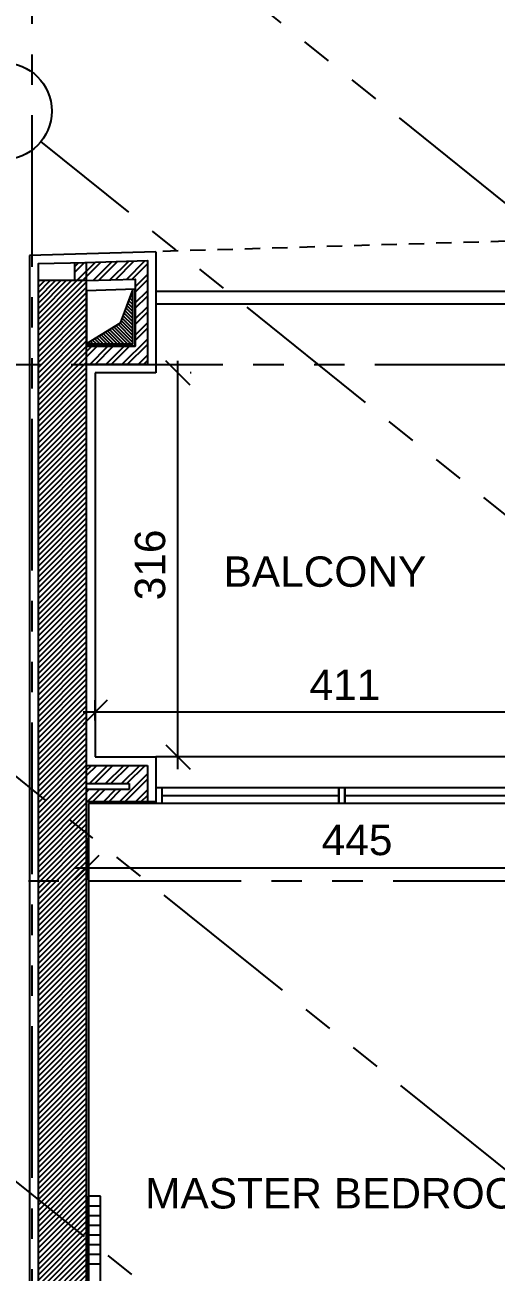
# Model space of a CAD drawing. Extents: x 83 to 143.2, y -2.6 to 70.8.
# Drawn here: x 91.62 to 95.5, y 48.93 to 59.2 of the extents above; entities that cross this region are included whole.
import ezdxf
from ezdxf.enums import TextEntityAlignment as Align

# ---------------------------------------------------------------- set-up
doc = ezdxf.new("R2010")
doc.units = 0
doc.header["$MEASUREMENT"] = 0
doc.header["$PDMODE"] = 3
doc.header["$PDSIZE"] = 0.3
doc.linetypes.add('AXIS_100$0$A-AXIS$0$PHANTOM', pattern=[2.5, 1.25, -0.25, 0.25, -0.25, 0.25, -0.25])
doc.linetypes.add('HIDDEN2', pattern=[0.1875, 0.125, -0.0625])
doc.layers.get('0').update_dxf_attribs({"linetype": 'CONTINUOUS'})
doc.layers.get('DEFPOINTS').update_dxf_attribs({"linetype": 'CONTINUOUS'})
for name, color, linetype in [('04', 4, 'CONTINUOUS'), ('A-ALU', 9, 'CONTINUOUS'), ('A-BALUST', 1, 'CONTINUOUS'), ('a-dim', 3, 'CONTINUOUS'), ('A-HATCH-CONC', 8, 'CONTINUOUS'), ('A-HATCH-WALL', 8, 'CONTINUOUS'), ('A-NOMENCLATURE', 3, 'CONTINUOUS'), ('A-PLASTER', 8, 'CONTINUOUS'), ('A-PROJ1H', 9, 'HIDDEN2'), ('a-revetement', 1, 'CONTINUOUS'), ('a-shaft', 251, 'CONTINUOUS'), ('A-WALL', 4, 'CONTINUOUS'), ('AXIS_100$0$A-AXIS-100', 10, 'AXIS_100$0$A-AXIS$0$PHANTOM'), ('COLUMN', 2, 'CONTINUOUS'), ('S-8TH$0$A-SHAFT 7-8', 8, 'CONTINUOUS'), ('S-8TH$0$A-STR 7-8TH', 2, 'CONTINUOUS')]:
    doc.layers.add(name, color=color, linetype=linetype)
doc.styles.add('A100-STEXT', font='ARIAL.TTF', dxfattribs={"height": 0.25})
doc.dimstyles.new('A100-DIM', dxfattribs={"dimtxt": 0.25, "dimasz": 0.2, "dimexe": 0.1, "dimexo": 0.3, "dimgap": 0.1, "dimtad": 1, "dimlfac": 100, "dimrnd": 0.5, "dimdsep": 46, "dimtxsty": 'A100-STEXT', "dimblk1": 'OBLIQUE', "dimblk2": 'OBLIQUE', "dimsah": 1, "dimcen": -0.05, "dimdle": 0.1, "dimclrd": 15, "dimclre": 15, "dimclrt": 256, "dimadec": 0, "dimazin": 0, "dimtfac": 0.28, "dimtix": 1, "dimtmove": 2, "dimatfit": 3, "dimldrblk": 'OBLIQUE', "dimfxl": 0, "dimtolj": 1, "dimarcsym": 0})
pattern_1 = [(45, (-264990.61058, -15176.9885), (-0.066291260736, 0.066291260736), []), (45, (-264990.56639, -15176.9885), (-0.066291260736, 0.066291260736), [])]

# ---------------------------------------------------------------- blocks, each defined once
blk = doc.blocks.new('_OBLIQUE')
at = {"color": 0, "linetype": 'ByBlock'}
blk.add_line((-0.5, -0.5), (0.5, 0.5), dxfattribs=at)
blk = doc.blocks.new('*D59')
at = {"layer": 'a-dim', "color": 15, "lineweight": -2}
for p, q in [((92.879, 53.07), (92.879, 56.43)), ((92.987, 56.33), (92.979, 56.33)), ((92.987, 53.17), (92.979, 53.17))]:
    blk.add_line(p, q, dxfattribs=at)
at = {"layer": 'DEFPOINTS', "color": 0}
for p in [(92.687, 56.33), (92.879, 56.33), (92.687, 53.17)]:
    blk.add_point(p, dxfattribs=at)
at = {"layer": 'a-dim', "color": 15, "lineweight": -2, "xscale": 0.2, "yscale": 0.2, "zscale": 0.2}
for p, rotation in [((92.879, 56.33), 90), ((92.879, 53.17), 270)]:
    blk.add_blockref('_OBLIQUE', p, dxfattribs=dict(at, rotation=rotation))
at = {"layer": 'a-dim', "insert": (92.651, 54.75), "char_height": 0.25, "attachment_point": 5, "rotation": 90, "style": 'A100-STEXT'}
blk.add_mtext('\\A1;316', dxfattribs=at)
blk = doc.blocks.new('*D61')
at = {"layer": 'a-dim', "color": 15, "lineweight": -2}
for p, q in [((92.128, 52.5), (92.128, 52.157)), ((96.578, 52.5), (96.578, 52.157)), ((92.028, 52.257), (96.678, 52.257))]:
    blk.add_line(p, q, dxfattribs=at)
at = {"layer": 'DEFPOINTS', "color": 0}
for p in [(92.128, 52.8), (96.578, 52.8), (96.578, 52.257)]:
    blk.add_point(p, dxfattribs=at)
at = {"layer": 'a-dim', "color": 15, "lineweight": -2, "xscale": 0.2, "yscale": 0.2, "zscale": 0.2, "rotation": 180}
blk.add_blockref('_OBLIQUE', (92.128, 52.257), dxfattribs=at)
at = {"layer": 'a-dim', "color": 15, "lineweight": -2, "xscale": 0.2, "yscale": 0.2, "zscale": 0.2}
blk.add_blockref('_OBLIQUE', (96.578, 52.257), dxfattribs=at)
at = {"layer": 'a-dim', "insert": (94.353, 52.484), "char_height": 0.25, "attachment_point": 5, "style": 'A100-STEXT'}
blk.add_mtext('\\A1;445', dxfattribs=at)
blk = doc.blocks.new('*D66')
at = {"layer": 'a-dim', "color": 15, "lineweight": -2}
for p, q in [((92.128, 49.319), (92.128, 46.154)), ((92.028, 46.254), (96.573, 46.254)), ((96.473, 46.3), (96.473, 46.154))]:
    blk.add_line(p, q, dxfattribs=at)
at = {"layer": 'DEFPOINTS', "color": 0}
for p in [(92.128, 49.619), (96.473, 46.6), (96.473, 46.254)]:
    blk.add_point(p, dxfattribs=at)
at = {"layer": 'a-dim', "color": 15, "lineweight": -2, "xscale": 0.2, "yscale": 0.2, "zscale": 0.2, "rotation": 180}
blk.add_blockref('_OBLIQUE', (92.128, 46.254), dxfattribs=at)
at = {"layer": 'a-dim', "color": 15, "lineweight": -2, "xscale": 0.2, "yscale": 0.2, "zscale": 0.2}
blk.add_blockref('_OBLIQUE', (96.473, 46.254), dxfattribs=at)
at = {"layer": 'a-dim', "insert": (94.3, 46.482), "char_height": 0.25, "attachment_point": 5, "style": 'A100-STEXT'}
blk.add_mtext('\\A1;434.5', dxfattribs=at)
blk = doc.blocks.new('A$C45441731')
at = {"layer": 'A-ALU'}
for p, q in [((7.158, 57), (5.098, 57)), ((5.098, 57), (5.098, 56.87)), ((5.148, 57), (5.148, 56.87)), ((5.803, 57), (5.803, 56.87)), ((5.853, 57), (5.853, 56.87)), ((5.903, 57), (5.903, 56.87)), ((7.108, 57), (7.108, 56.87)), ((7.158, 57), (7.158, 56.87)), ((5.803, 56.935), (5.148, 56.935)), ((7.108, 56.935), (5.903, 56.935)), ((7.158, 56.87), (5.098, 56.87)), ((4.058, 52.915), (1.048, 52.915)), ((1.048, 52.915), (1.048, 52.785)), ((1.098, 52.915), (1.098, 52.785)), ((2.553, 52.785), (2.553, 52.915)), ((2.553, 52.915), (2.553, 52.785)), ((2.603, 52.785), (2.603, 52.915)), ((2.603, 52.915), (2.603, 52.785)), ((4.008, 52.915), (4.008, 52.785)), ((4.058, 52.915), (4.058, 52.785)), ((10.438, 52.915), (11.839, 52.915)), ((10.438, 52.915), (10.438, 52.785)), ((10.488, 52.915), (10.488, 52.785)), ((11.089, 52.915), (11.089, 52.785)), ((11.139, 52.915), (11.139, 52.785)), ((11.189, 52.915), (11.189, 52.785)), ((11.789, 52.915), (11.789, 52.785)), ((11.839, 52.915), (11.839, 52.785)), ((4.058, 52.785), (1.048, 52.785)), ((2.553, 52.85), (1.098, 52.85)), ((4.008, 52.85), (2.603, 52.85)), ((10.438, 52.785), (11.839, 52.785)), ((10.488, 52.85), (11.089, 52.85)), ((11.189, 52.85), (11.789, 52.85))]:
    blk.add_line(p, q, dxfattribs=at)
blk = doc.blocks.new('A$C424D7636')
at = {"layer": 'A-ALU'}
blk.add_line((4.058, 53.17), (1.048, 53.17), dxfattribs=at)
blk.add_blockref('A$C45441731', (0, 0), dxfattribs=at)
blk = doc.blocks.new('*D108')
at = {"layer": 'a-dim', "color": 15, "lineweight": -2}
for p, q in [((92.198, 53.47), (92.198, 53.637)), ((96.308, 53.47), (96.308, 53.637)), ((96.408, 53.537), (92.098, 53.537))]:
    blk.add_line(p, q, dxfattribs=at)
at = {"layer": 'DEFPOINTS', "color": 0}
for p in [(92.198, 53.537), (92.198, 53.17), (96.308, 53.17)]:
    blk.add_point(p, dxfattribs=at)
at = {"layer": 'a-dim', "color": 15, "lineweight": -2, "xscale": 0.2, "yscale": 0.2, "zscale": 0.2}
for p, rotation in [((92.198, 53.537), 179.9999999998998), ((96.308, 53.537), 359.9999999998998)]:
    blk.add_blockref('_OBLIQUE', p, dxfattribs=dict(at, rotation=rotation))
at = {"layer": 'a-dim', "insert": (94.253, 53.763), "char_height": 0.25, "attachment_point": 5, "style": 'A100-STEXT'}
blk.add_mtext('\\A1;411', dxfattribs=at)

msp = doc.modelspace()

# ---------------------------------------------------------------- hatches: boundary and pattern name
at = {"layer": 'A-HATCH-CONC'}
h = msp.add_hatch(dxfattribs=at)
h.set_pattern_fill('ANSI31', color=256, scale=0.25, style=0)
h.set_pattern_definition([(45, (-264990.610583, -15176.988502), (-0.022097086912, 0.022097086912), [])])
h.paths.add_polyline_path([(91.72779, 42), (92.12779, 42), (92.12779, 57.09062), (91.72779, 57.09062)])
at = {"layer": 'A-HATCH-WALL'}
h = msp.add_hatch(dxfattribs=at)
h.set_pattern_fill('ANSI32', color=256, scale=0.25, style=0)
h.set_pattern_definition(pattern_1)
h.paths.add_polyline_path([(92.02779, 57.23771), (92.02779, 57.09062), (92.12779, 57.09062), (92.52779, 57.10253), (92.52779, 56.55), (92.12779, 56.55), (92.12779, 56.4), (92.62779, 56.4), (92.62779, 57.25557)])
h = msp.add_hatch(dxfattribs=at)
h.set_pattern_fill('ANSI32', color=256, scale=0.25, style=0)
h.set_pattern_definition(pattern_1)
h.paths.add_polyline_path([(92.12779, 53.1), (92.12779, 52.95), (92.47779, 52.95), (92.47779, 52.9), (92.12779, 52.9), (92.12779, 52.8), (92.62779, 52.8), (92.62779, 53.1)])
at = {"layer": 'a-shaft'}
h = msp.add_hatch(dxfattribs=at)
h.set_pattern_fill('_USER,_O', color=256, scale=0.02, angle=315, pattern_type=0)
h.set_pattern_definition([(315, (-338284.747307, -23743.371716), (0.0141421356237, 0.0141421356237), [])])
h.paths.add_polyline_path([(92.50779, 57.01889), (92.50757, 57.01888), (92.40262, 56.7407), (92.12779, 56.57), (92.50779, 56.57)])

# ---------------------------------------------------------------- linework, layer by layer
at = {"layer": '04', "color": 11}
for p, q in [((92.14279, 48.3525), (92.14279, 49.5525)), ((92.24279, 49.5525), (92.14279, 49.5525)), ((92.24279, 48.3525), (92.24279, 49.5525)), ((92.24279, 49.4725), (92.14279, 49.4725)), ((92.24279, 49.3925), (92.14279, 49.3925)), ((92.24279, 49.3125), (92.14279, 49.3125)), ((92.24279, 49.2325), (92.14279, 49.2325)), ((92.24279, 49.1525), (92.14279, 49.1525)), ((92.24279, 49.0725), (92.14279, 49.0725)), ((92.24279, 48.9925), (92.14279, 48.9925))]:
    msp.add_line(p, q, dxfattribs=at)
at = {"layer": 'A-ALU'}
msp.add_line((95.70779, 53.17), (92.69779, 53.17), dxfattribs=at)
at = {"layer": 'A-BALUST'}
msp.add_lwpolyline([(92.69779, 56.9), (96.30779, 56.9), (96.30779, 57), (92.69779, 57)], close=True, dxfattribs=at)
at = {"layer": 'A-PLASTER'}
for p, q in [((92.69779, 52.785), (92.14279, 52.785)), ((92.14279, 52.785), (92.14279, 43.815))]:
    msp.add_line(p, q, dxfattribs=at)
at = {"layer": 'A-PROJ1H'}
msp.add_line((100.07779, 57.54879), (92.69779, 57.32888), dxfattribs=at)
at = {"layer": 'a-revetement'}
for p, q in [((92.69779, 57.32768), (91.65779, 57.29673)), ((91.65779, 57.29673), (91.65779, 41.93)), ((92.69779, 57.32768), (92.69779, 56.33)), ((92.69779, 56.33), (92.19779, 56.33)), ((92.19779, 56.33), (92.19779, 53.17)), ((92.19779, 53.17), (92.69779, 53.17)), ((92.69779, 53.17), (92.69779, 52.8)), ((92.69779, 52.8), (92.62779, 52.8))]:
    msp.add_line(p, q, dxfattribs=at)
at = {"layer": 'a-shaft'}
msp.add_lwpolyline([(92.12779, 56.57), (92.50779, 56.57), (92.50779, 57.01948), (92.40262, 56.7407), (92.12779, 56.57)], dxfattribs=at)
at = {"layer": 'A-WALL'}
for p, q in [((92.02779, 57.23771), (92.02779, 57.09062)), ((92.12779, 53.1), (92.62779, 53.1)), ((92.62779, 53.1), (92.62779, 52.8)), ((92.12779, 52.95), (92.47779, 52.95)), ((92.47779, 52.9), (92.12779, 52.9)), ((92.47779, 52.95), (92.47779, 52.9)), ((92.62779, 52.8), (92.12779, 52.8))]:
    msp.add_line(p, q, dxfattribs=at)
for points in [[(92.02779, 57.23771), (92.62779, 57.25557), (92.62779, 56.4), (92.12779, 56.4)], [(92.12779, 57.09062), (92.52779, 57.10253), (92.52779, 56.55), (92.12779, 56.55)]]:
    msp.add_lwpolyline(points, dxfattribs=at)
at = {"layer": 'AXIS_100$0$A-AXIS-100'}
for p, q in [((91.67779, 63.4533), (91.67779, 41.71458)), ((128.79495, 31.01193), (93.00565, 59.79374)), ((127.54157, 29.45339), (91.75227, 58.2352)), ((89.49942, 56.4), (107.518, 56.4)), ((124.90948, 26.18046), (89.12018, 54.96227)), ((123.28009, 24.15436), (87.49078, 52.93617)), ((89.64942, 52.15), (107.518, 52.15))]:
    msp.add_line(p, q, dxfattribs=at)
at = {"layer": 'AXIS_100$0$A-AXIS-100', "linetype": 'Continuous'}
msp.add_circle((91.44056, 58.48587), 0.4, dxfattribs=at)
at = {"layer": 'COLUMN'}
for p, q in [((91.72779, 57.09062), (91.72779, 42)), ((92.12779, 57.09062), (91.72779, 57.09062)), ((92.12779, 42), (92.12779, 57.09062))]:
    msp.add_line(p, q, dxfattribs=at)
at = {"layer": 'S-8TH$0$A-SHAFT 7-8'}
msp.add_lwpolyline([(92.12779, 56.55), (92.52779, 56.55), (92.52779, 57.01948), (92.12779, 57.00758)], close=True, dxfattribs=at)
at = {"layer": 'S-8TH$0$A-STR 7-8TH'}
msp.add_lwpolyline([(91.72779, 42), (92.12779, 42), (92.12779, 57.23771), (91.72779, 57.22878)], close=True, dxfattribs=at)

# ---------------------------------------------------------------- block references
at = {"layer": 'A-ALU'}
for name in ['A$C424D7636', 'A$C45441731']:
    msp.add_blockref(name, (91.64942, 0), dxfattribs=at)

# ---------------------------------------------------------------- texts
at = {"layer": 'A-NOMENCLATURE', "style": 'A100-STEXT'}
for s, p in [('BALCONY', (94.08855, 54.69519)), ('MASTER BEDROOM', (94.28748, 49.57708))]:
    msp.add_text(s, height=0.25, dxfattribs=at).set_placement(p, align=Align.MIDDLE)

# ---------------------------------------------------------------- dimensions: what is measured, and where the dimension line sits
at = {"layer": 'a-dim'}
dim = msp.add_linear_dim(base=(92.8787, 56.33), p1=(92.68736, 53.17), p2=(92.68736, 56.33), angle=90, dimstyle='A100-DIM', dxfattribs=at)
dim.commit()
dim.dimension.update_dxf_attribs({"geometry": '*D59', "text_midpoint": (92.65097, 54.75)})
dim = msp.add_aligned_dim(p1=(96.30779, 53.17), p2=(92.19779, 53.17), distance=-0.367, dimstyle='A100-DIM', dxfattribs=at)
dim.commit()
dim.dimension.update_dxf_attribs({"geometry": '*D108', "text_midpoint": (94.25279, 53.76251)})
for base, p1, p2, picture, middle in [((96.57779, 52.25695), (92.12779, 52.8), (96.57779, 52.8), '*D61', (94.35279, 52.48409)), ((96.47279, 46.25411), (92.12779, 49.61886), (96.47279, 46.6), '*D66', (94.30029, 46.48184))]:
    dim = msp.add_linear_dim(base=base, p1=p1, p2=p2, dimstyle='A100-DIM', dxfattribs=at)
    dim.commit()
    dim.dimension.update_dxf_attribs({"geometry": picture, "text_midpoint": middle})

doc.saveas('drawing.dxf')
